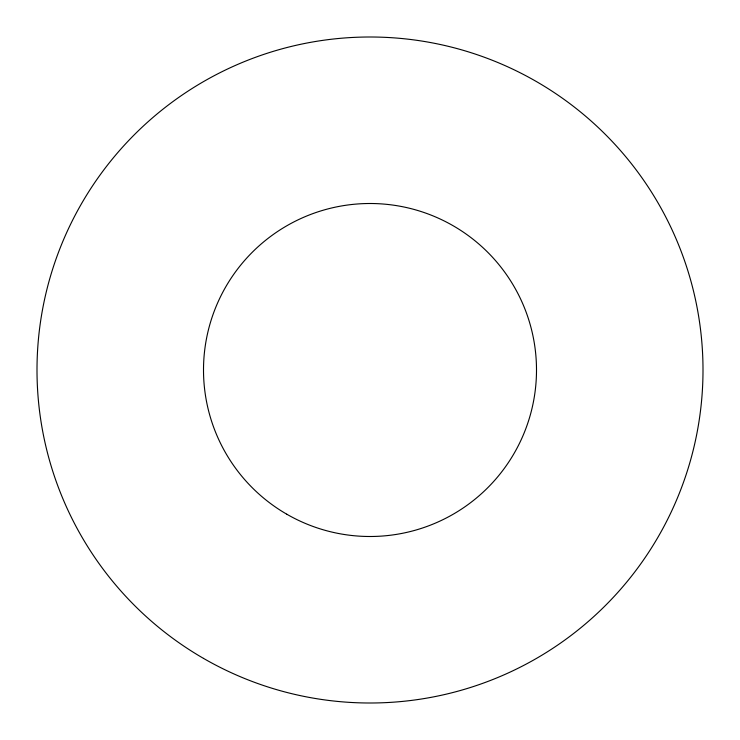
<?xml version="1.0" encoding="UTF-8"?>
<svg xmlns="http://www.w3.org/2000/svg" width="740" height="740" viewBox="0 0 740 740"><rect width="100%" height="100%" fill="white"/><g stroke="black" fill="none" stroke-linecap="round" stroke-linejoin="round"><path stroke-width="1.11" d="M203.5 658.387A333 333 0 0 0 703 370A333 333 0 0 0 203.5 81.613A333 333 0 0 0 203.5 658.387M286.75 514.189A166.5 166.5 0 0 0 536.5 370A166.5 166.5 0 0 0 286.75 225.811A166.5 166.5 0 0 0 286.75 514.189"/></g></svg>
